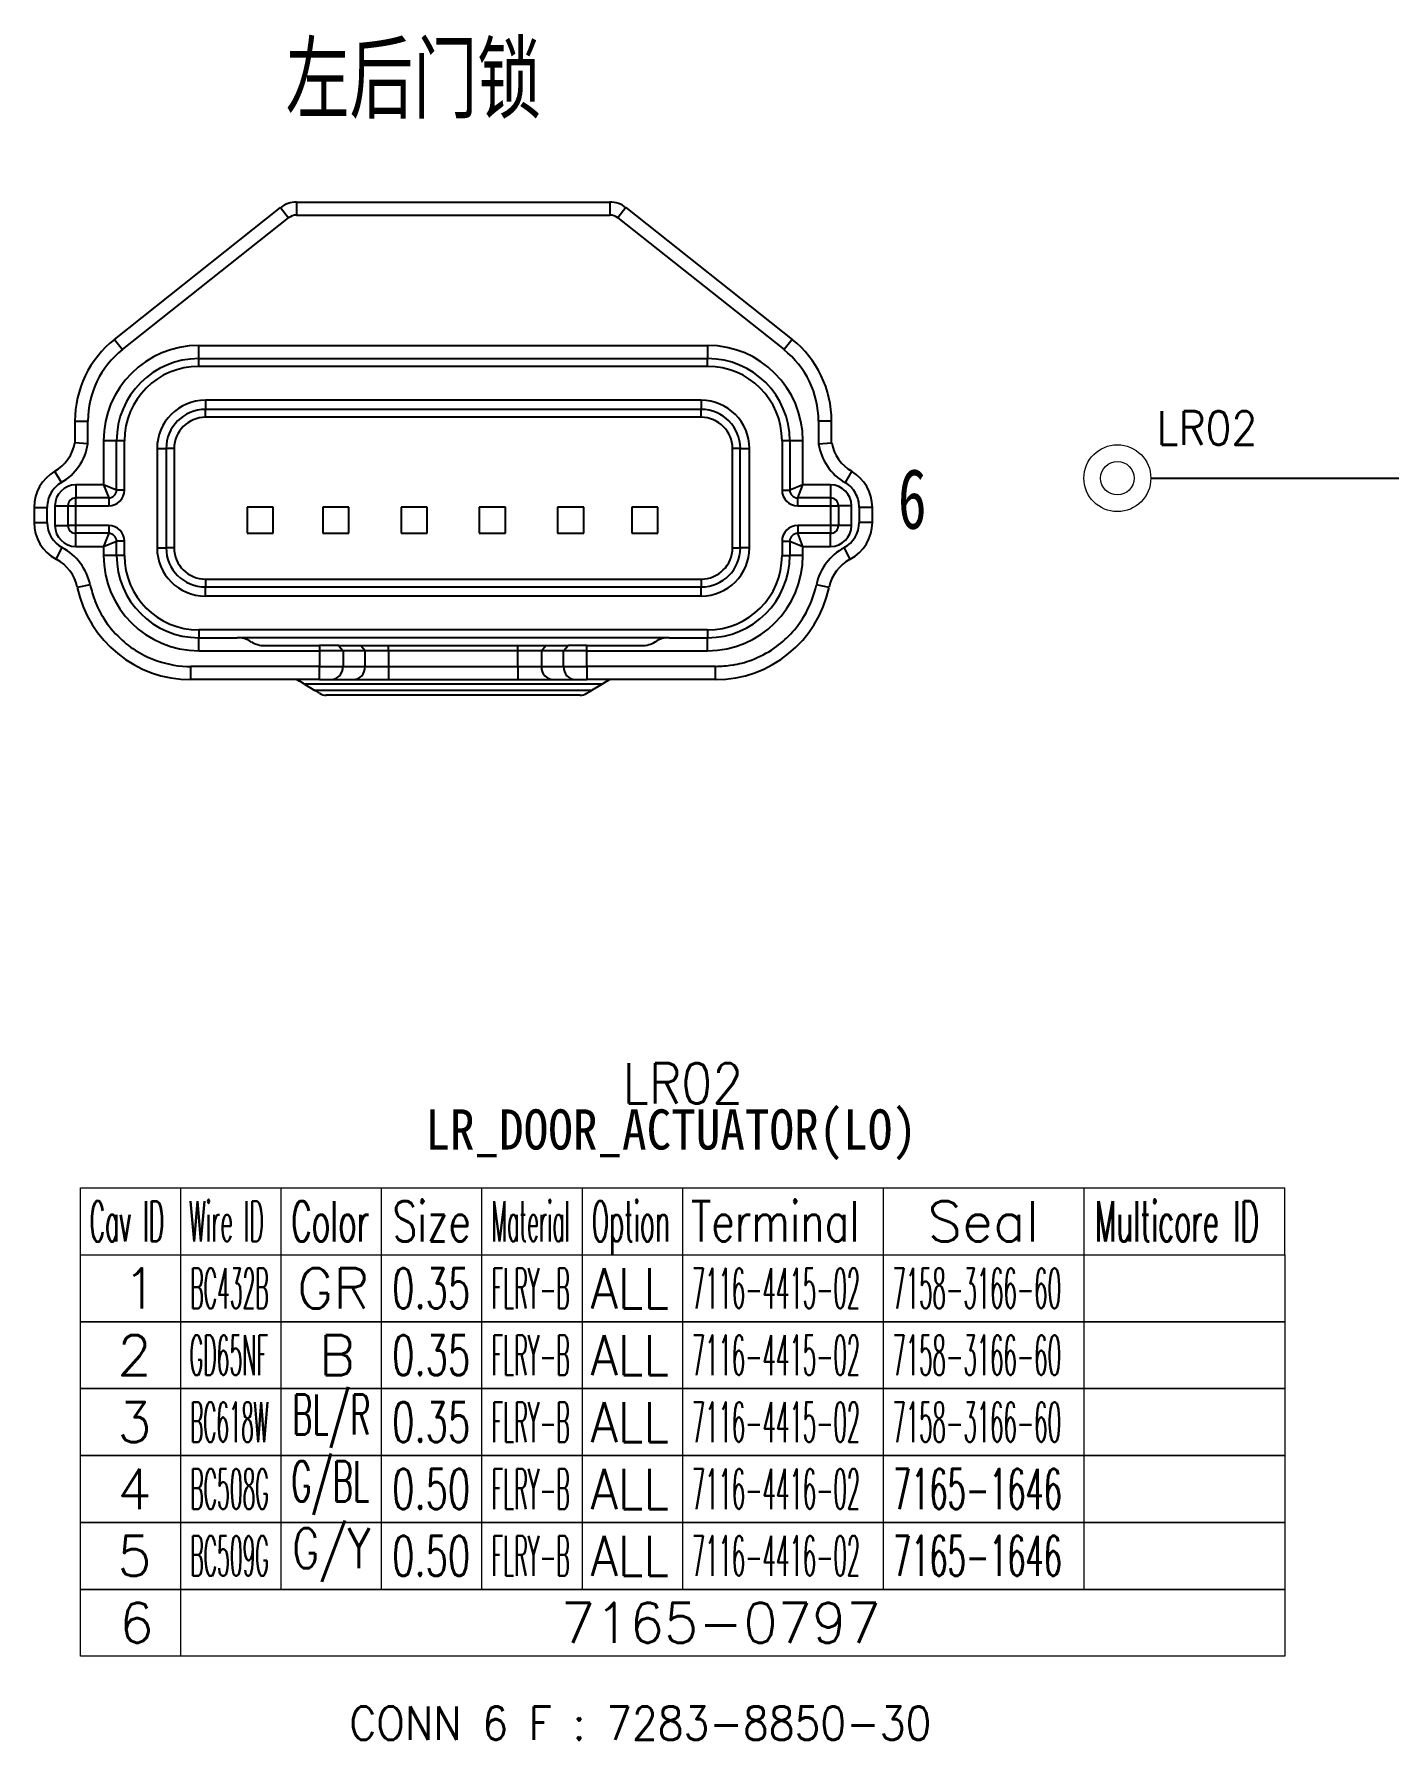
# Model space of a CAD drawing. Header units: inches. Extents: x 47316 to 59086, y 3141 to 11743.
# Drawn here: x 47621.3 to 47722.6, y 7154.8 to 7282.3 of the extents above; entities that cross this region are included whole.
import ezdxf

# ---------------------------------------------------------------- set-up
doc = ezdxf.new("R2010")
doc.units = ezdxf.units.IN
doc.header["$MEASUREMENT"] = 0
doc.styles.add('MtX_SimSun', font='')
doc.styles.get("Standard").update_dxf_attribs({"font": ''})
doc.styles.get('MtX_SimSun').set_extended_font_data('SimSun')
doc.styles.get('Standard').set_extended_font_data('SimSun')
doc.linetypes.add('_VH_OTCON', pattern='A,0.0001,[7,VeSys.shx,S=0.1,R=0,X=0,Y=0],-0.4,[7,VeSys.shx,S=0.1,R=0,X=0,Y=0],-0.4,["X",Standard,S=1,R=0,X=-0.5,Y=-0.5],-0.0001,[7,VeSys.shx,S=0.1,R=0,X=0,Y=0],-0.4', length=1.2002)

msp = doc.modelspace()

# ---------------------------------------------------------------- linework, layer by layer
at = {"color": 0, "lineweight": -3, "ltscale": 0.203117}
msp.add_line((47627.32, 7259.5), (47639.73, 7269.35), dxfattribs=at)
at = {"color": 0, "lineweight": -3, "ltscale": 0.012501}
for p, q in [((47639.73, 7269.35), (47640.34, 7268.59)), ((47623.36, 7248.8), (47622.87, 7249.64)), ((47682.41, 7249.64), (47681.92, 7248.8)), ((47625.51, 7241.17), (47624.55, 7240.97)), ((47680.73, 7240.97), (47679.78, 7241.17))]:
    msp.add_line(p, q, dxfattribs=at)
at = {"color": 0, "lineweight": -3, "ltscale": 0.0125}
for p, q in [((47640.94, 7269.77), (47640.94, 7268.8)), ((47664.34, 7269.77), (47664.34, 7268.8)), ((47633.63, 7258.07), (47633.63, 7259.05)), ((47671.65, 7259.05), (47671.65, 7258.07)), ((47624.37, 7253.39), (47625.34, 7253.39)), ((47680.92, 7253.39), (47679.94, 7253.39)), ((47627.49, 7251.93), (47626.51, 7251.93)), ((47678.77, 7251.93), (47677.8, 7251.93)), ((47624.44, 7248.63), (47624.44, 7247.66)), ((47680.84, 7248.63), (47680.84, 7247.66)), ((47621.32, 7246.95), (47622.3, 7246.95)), ((47622.88, 7247.07), (47623.86, 7247.07)), ((47682.4, 7247.07), (47681.42, 7247.07)), ((47683.96, 7246.95), (47682.98, 7246.95)), ((47621.32, 7245.83), (47622.3, 7245.83)), ((47622.88, 7245.59), (47623.86, 7245.59)), ((47624.44, 7244.03), (47624.44, 7245.01)), ((47680.84, 7244.03), (47680.84, 7245.01)), ((47682.4, 7245.59), (47681.42, 7245.59)), ((47683.96, 7245.83), (47682.98, 7245.83)), ((47627.49, 7243.35), (47626.51, 7243.35)), ((47678.77, 7243.35), (47677.8, 7243.35)), ((47633.63, 7236.23), (47633.63, 7237.21)), ((47671.65, 7236.23), (47671.65, 7237.21)), ((47633.04, 7234.09), (47633.04, 7235.06)), ((47642.66, 7234.09), (47642.66, 7235.06)), ((47647.8, 7235.06), (47647.8, 7234.09)), ((47657.48, 7235.06), (47657.48, 7234.09)), ((47662.62, 7235.06), (47662.62, 7234.09)), ((47672.24, 7234.09), (47672.24, 7235.06))]:
    msp.add_line(p, q, dxfattribs=at)
at = {"color": 0, "lineweight": -3, "ltscale": 0.3}
for p, q in [((47640.94, 7269.77), (47664.34, 7269.77)), ((47640.94, 7268.8), (47664.34, 7268.8))]:
    msp.add_line(p, q, dxfattribs=at)
at = {"color": 0, "lineweight": -3, "ltscale": 0.012499}
for p, q in [((47665.55, 7269.35), (47664.95, 7268.59)), ((47627.32, 7259.5), (47627.92, 7258.74)), ((47677.97, 7259.5), (47677.36, 7258.74))]:
    msp.add_line(p, q, dxfattribs=at)
at = {"color": 0, "lineweight": -3, "ltscale": 0.203119}
msp.add_line((47665.55, 7269.35), (47677.97, 7259.5), dxfattribs=at)
at = {"color": 0, "lineweight": -3, "ltscale": 0.203115}
for p, q in [((47627.92, 7258.74), (47640.34, 7268.59)), ((47664.95, 7268.59), (47677.36, 7258.74))]:
    msp.add_line(p, q, dxfattribs=at)
at = {"color": 0, "lineweight": -3, "ltscale": 0.4875}
for p, q in [((47633.63, 7259.05), (47671.65, 7259.05)), ((47633.63, 7258.07), (47671.65, 7258.07)), ((47671.65, 7257.49), (47633.63, 7257.49)), ((47671.65, 7237.79), (47633.63, 7237.79))]:
    msp.add_line(p, q, dxfattribs=at)
at = {"color": 0, "lineweight": -3, "ltscale": 0.007501}
for p, q in [((47633.63, 7257.49), (47633.63, 7258.07)), ((47671.65, 7257.49), (47671.65, 7258.07)), ((47674.09, 7251.34), (47673.51, 7251.34)), ((47680.84, 7247.07), (47681.42, 7247.07)), ((47624.44, 7245.01), (47624.44, 7245.59)), ((47626.9, 7245.59), (47626.9, 7245.01)), ((47678.38, 7245.59), (47678.38, 7245.01)), ((47681.42, 7245.59), (47680.84, 7245.59)), ((47680.84, 7245.59), (47680.84, 7245.01)), ((47673.51, 7243.93), (47674.09, 7243.93)), ((47633.63, 7237.79), (47633.63, 7237.21)), ((47671.65, 7237.79), (47671.65, 7237.21))]:
    msp.add_line(p, q, dxfattribs=at)
at = {"color": 0, "lineweight": -3, "ltscale": 0.475}
for p, q in [((47671.17, 7254.95), (47634.12, 7254.95)), ((47671.17, 7254.27), (47634.12, 7254.27)), ((47671.17, 7253.68), (47634.12, 7253.68)), ((47634.12, 7241.59), (47671.17, 7241.59)), ((47634.12, 7241.01), (47671.17, 7241.01)), ((47634.12, 7240.33), (47671.17, 7240.33))]:
    msp.add_line(p, q, dxfattribs=at)
at = {"color": 0, "lineweight": -3, "ltscale": 0.008749}
for p, q in [((47634.12, 7254.95), (47634.12, 7254.27)), ((47671.17, 7254.95), (47671.17, 7254.27)), ((47674.09, 7251.34), (47674.77, 7251.34)), ((47626.51, 7244.03), (47626.51, 7243.35)), ((47674.77, 7243.93), (47674.09, 7243.93)), ((47678.77, 7243.35), (47678.77, 7244.03))]:
    msp.add_line(p, q, dxfattribs=at)
at = {"color": 0, "lineweight": -3, "ltscale": 0.007498}
for p, q in [((47634.12, 7253.68), (47634.12, 7254.27)), ((47671.17, 7253.68), (47671.17, 7254.27)), ((47628.07, 7251.93), (47627.49, 7251.93)), ((47631.78, 7251.34), (47631.19, 7251.34)), ((47677.8, 7251.93), (47677.21, 7251.93)), ((47624.44, 7247.07), (47624.44, 7247.66)), ((47626.9, 7247.66), (47626.9, 7247.07)), ((47628.07, 7248.24), (47627.49, 7248.24)), ((47677.21, 7248.24), (47677.8, 7248.24)), ((47678.38, 7247.07), (47678.38, 7247.66)), ((47680.84, 7247.66), (47680.84, 7247.07)), ((47623.86, 7247.07), (47624.44, 7247.07)), ((47624.44, 7245.59), (47623.86, 7245.59)), ((47628.07, 7244.42), (47627.49, 7244.42)), ((47631.78, 7243.93), (47631.19, 7243.93)), ((47677.21, 7244.42), (47677.8, 7244.42)), ((47628.07, 7243.35), (47627.49, 7243.35)), ((47677.21, 7243.35), (47677.8, 7243.35)), ((47634.12, 7241.59), (47634.12, 7241.01)), ((47671.17, 7241.59), (47671.17, 7241.01))]:
    msp.add_line(p, q, dxfattribs=at)
at = {"color": 0, "lineweight": -3, "ltscale": 0.020694}
for p, q in [((47624.37, 7253.39), (47624.37, 7251.78)), ((47680.92, 7251.78), (47680.92, 7253.39))]:
    msp.add_line(p, q, dxfattribs=at)
at = {"color": 0, "lineweight": -3, "ltscale": 0.02175}
for p, q in [((47625.34, 7251.7), (47625.34, 7253.39)), ((47679.94, 7253.39), (47679.94, 7251.7))]:
    msp.add_line(p, q, dxfattribs=at)
at = {"color": 0, "lineweight": -3, "ltscale": 0.012545}
for p, q in [((47625.34, 7251.7), (47624.37, 7251.78)), ((47679.94, 7251.7), (47680.92, 7251.78))]:
    msp.add_line(p, q, dxfattribs=at)
at = {"color": 0, "lineweight": -3, "ltscale": 0.042252}
for p, q in [((47626.51, 7251.93), (47626.51, 7248.63)), ((47678.77, 7248.63), (47678.77, 7251.93))]:
    msp.add_line(p, q, dxfattribs=at)
at = {"color": 0, "lineweight": -3, "ltscale": 0.04725}
for p, q in [((47627.49, 7248.24), (47627.49, 7251.93)), ((47628.07, 7248.24), (47628.07, 7251.93)), ((47677.21, 7251.93), (47677.21, 7248.24)), ((47677.8, 7251.93), (47677.8, 7248.24))]:
    msp.add_line(p, q, dxfattribs=at)
at = {"color": 0, "lineweight": -3, "ltscale": 0.094998}
for p, q in [((47630.51, 7251.34), (47630.51, 7243.93)), ((47631.19, 7251.34), (47631.19, 7243.93)), ((47631.78, 7251.34), (47631.78, 7243.93)), ((47673.51, 7243.93), (47673.51, 7251.34)), ((47674.09, 7243.93), (47674.09, 7251.34)), ((47674.77, 7243.93), (47674.77, 7251.34))]:
    msp.add_line(p, q, dxfattribs=at)
at = {"color": 0, "lineweight": -3, "ltscale": 0.008752}
for p, q in [((47630.51, 7251.34), (47631.19, 7251.34)), ((47630.51, 7243.93), (47631.19, 7243.93)), ((47634.12, 7240.33), (47634.12, 7241.01)), ((47671.17, 7240.33), (47671.17, 7241.01))]:
    msp.add_line(p, q, dxfattribs=at)
at = {"color": 0, "lineweight": -3, "ltscale": 0.026501}
for p, q in [((47626.51, 7248.63), (47624.44, 7248.63)), ((47680.84, 7248.63), (47678.77, 7248.63)), ((47624.44, 7244.03), (47626.51, 7244.03)), ((47678.77, 7244.03), (47680.84, 7244.03))]:
    msp.add_line(p, q, dxfattribs=at)
at = {"color": 0, "lineweight": -3, "ltscale": 0.013462}
for p, q in [((47627.49, 7248.24), (47626.51, 7248.63)), ((47626.51, 7248.63), (47626.9, 7247.66)), ((47678.77, 7248.63), (47677.8, 7248.24)), ((47678.38, 7247.66), (47678.77, 7248.63)), ((47626.9, 7245.01), (47626.51, 7244.03)), ((47678.77, 7244.03), (47678.38, 7245.01))]:
    msp.add_line(p, q, dxfattribs=at)
at = {"color": 0, "linetype": '_VH_OTCON', "lineweight": -2, "ltscale": 5}
msp.add_line((47704.77, 7249.13), (47770.52, 7249.13), dxfattribs=at)
at = {"color": 0, "lineweight": -3, "ltscale": 0.0315}
for p, q in [((47626.9, 7247.66), (47624.44, 7247.66)), ((47680.84, 7247.66), (47678.38, 7247.66)), ((47624.44, 7247.07), (47626.9, 7247.07)), ((47678.38, 7247.07), (47680.84, 7247.07)), ((47626.9, 7245.59), (47624.44, 7245.59)), ((47626.9, 7245.01), (47624.44, 7245.01)), ((47680.84, 7245.59), (47678.38, 7245.59)), ((47680.84, 7245.01), (47678.38, 7245.01))]:
    msp.add_line(p, q, dxfattribs=at)
at = {"color": 0, "lineweight": -3, "ltscale": 0.01438}
for p, q in [((47621.32, 7246.95), (47621.32, 7245.83)), ((47622.3, 7245.83), (47622.3, 7246.95)), ((47682.98, 7246.95), (47682.98, 7245.83)), ((47683.96, 7245.83), (47683.96, 7246.95))]:
    msp.add_line(p, q, dxfattribs=at)
at = {"color": 0, "lineweight": -3, "ltscale": 0.019}
for p, q in [((47622.88, 7247.07), (47622.88, 7245.59)), ((47623.86, 7245.59), (47623.86, 7247.07)), ((47624.44, 7245.59), (47624.44, 7247.07)), ((47680.84, 7247.07), (47680.84, 7245.59)), ((47681.42, 7247.07), (47681.42, 7245.59)), ((47682.4, 7245.59), (47682.4, 7247.07))]:
    msp.add_line(p, q, dxfattribs=at)
at = {"color": 0, "lineweight": -3, "ltscale": 0.025}
for p, q in [((47637.24, 7246.96), (47637.24, 7245.01)), ((47639.19, 7246.96), (47637.24, 7246.96)), ((47639.19, 7245.01), (47639.19, 7246.96)), ((47642.89, 7246.96), (47642.89, 7245.01)), ((47644.84, 7246.96), (47642.89, 7246.96)), ((47644.84, 7245.01), (47644.84, 7246.96)), ((47648.74, 7246.96), (47648.74, 7245.01)), ((47650.69, 7246.96), (47648.74, 7246.96)), ((47650.69, 7245.01), (47650.69, 7246.96)), ((47654.59, 7246.96), (47654.59, 7245.01)), ((47656.54, 7246.96), (47654.59, 7246.96)), ((47656.54, 7245.01), (47656.54, 7246.96)), ((47660.44, 7246.96), (47660.44, 7245.01)), ((47662.39, 7246.96), (47660.44, 7246.96)), ((47662.39, 7245.01), (47662.39, 7246.96)), ((47665.98, 7246.96), (47665.98, 7245.01)), ((47667.93, 7246.96), (47665.98, 7246.96)), ((47667.93, 7245.01), (47667.93, 7246.96)), ((47637.24, 7245.01), (47639.19, 7245.01)), ((47642.89, 7245.01), (47644.84, 7245.01)), ((47648.74, 7245.01), (47650.69, 7245.01)), ((47654.59, 7245.01), (47656.54, 7245.01)), ((47660.44, 7245.01), (47662.39, 7245.01)), ((47665.98, 7245.01), (47667.93, 7245.01))]:
    msp.add_line(p, q, dxfattribs=at)
at = {"color": 0, "lineweight": -3, "ltscale": 0.012498}
for p, q in [((47622.97, 7243.08), (47623.43, 7243.94)), ((47682.31, 7243.08), (47681.85, 7243.94))]:
    msp.add_line(p, q, dxfattribs=at)
at = {"color": 0, "lineweight": -3, "ltscale": 0.013464}
for p, q in [((47626.51, 7244.03), (47627.49, 7244.42)), ((47677.8, 7244.42), (47678.77, 7244.03))]:
    msp.add_line(p, q, dxfattribs=at)
at = {"color": 0, "lineweight": -3, "ltscale": 0.013751}
for p, q in [((47627.49, 7243.35), (47627.49, 7244.42)), ((47628.07, 7243.35), (47628.07, 7244.42)), ((47677.21, 7244.42), (47677.21, 7243.35)), ((47677.8, 7244.42), (47677.8, 7243.35))]:
    msp.add_line(p, q, dxfattribs=at)
at = {"color": 0, "lineweight": -3, "ltscale": 0.036826}
for p, q in [((47633.63, 7237.21), (47636.5, 7237.21)), ((47668.78, 7237.21), (47671.65, 7237.21))]:
    msp.add_line(p, q, dxfattribs=at)
at = {"color": 0, "lineweight": -3, "ltscale": 0.413849}
msp.add_line((47668.78, 7237.21), (47636.5, 7237.21), dxfattribs=at)
at = {"color": 0, "lineweight": -3, "ltscale": 0.115799}
for p, q in [((47633.63, 7236.23), (47642.66, 7236.23)), ((47662.62, 7236.23), (47671.65, 7236.23))]:
    msp.add_line(p, q, dxfattribs=at)
at = {"color": 0, "lineweight": -3, "ltscale": 0.000729581}
for p, q in [((47637.5, 7236.93), (47637.55, 7236.9)), ((47667.73, 7236.9), (47667.78, 7236.93))]:
    msp.add_line(p, q, dxfattribs=at)
at = {"color": 0, "lineweight": -3, "ltscale": 0.052625}
for p, q in [((47638.56, 7236.62), (47642.66, 7236.62)), ((47662.62, 7236.62), (47666.73, 7236.62))]:
    msp.add_line(p, q, dxfattribs=at)
at = {"color": 0, "lineweight": -3, "ltscale": 0.005002}
for p, q in [((47642.66, 7236.62), (47642.66, 7236.23)), ((47647.8, 7236.23), (47647.8, 7236.62)), ((47657.48, 7236.23), (47657.48, 7236.62)), ((47662.62, 7236.23), (47662.62, 7236.62))]:
    msp.add_line(p, q, dxfattribs=at)
at = {"color": 0, "lineweight": -3, "ltscale": 0.017886}
msp.add_line((47644.06, 7236.62), (47642.66, 7236.62), dxfattribs=at)
at = {"color": 0, "lineweight": -3, "ltscale": 0.014999}
for p, q in [((47642.66, 7236.23), (47642.66, 7235.06)), ((47644.41, 7236.23), (47644.41, 7235.06)), ((47646.06, 7235.06), (47646.06, 7236.23)), ((47647.8, 7236.23), (47647.8, 7235.06)), ((47657.48, 7235.06), (47657.48, 7236.23)), ((47659.23, 7236.23), (47659.23, 7235.06)), ((47660.88, 7235.06), (47660.88, 7236.23)), ((47662.62, 7235.06), (47662.62, 7236.23))]:
    msp.add_line(p, q, dxfattribs=at)
at = {"color": 0, "lineweight": -3, "ltscale": 0.02236}
for p, q in [((47644.41, 7236.23), (47642.66, 7236.23)), ((47647.8, 7236.23), (47646.06, 7236.23)), ((47659.23, 7236.23), (47657.48, 7236.23)), ((47642.66, 7235.06), (47644.41, 7235.06)), ((47646.06, 7235.06), (47647.8, 7235.06)), ((47657.48, 7235.06), (47659.23, 7235.06))]:
    msp.add_line(p, q, dxfattribs=at)
at = {"color": 0, "lineweight": -3, "ltscale": 0.021182}
for p, q in [((47644.06, 7236.62), (47645.71, 7236.62)), ((47659.57, 7236.62), (47661.23, 7236.62)), ((47643.53, 7234.09), (47645.19, 7234.09))]:
    msp.add_line(p, q, dxfattribs=at)
at = {"color": 0, "lineweight": -3, "ltscale": 0.006711}
for p, q in [((47644.06, 7236.62), (47644.41, 7236.23)), ((47660.88, 7236.23), (47661.23, 7236.62))]:
    msp.add_line(p, q, dxfattribs=at)
at = {"color": 0, "lineweight": -3, "ltscale": 0.021179}
for p, q in [((47646.06, 7236.23), (47644.41, 7236.23)), ((47660.88, 7236.23), (47659.23, 7236.23)), ((47644.41, 7235.06), (47646.06, 7235.06)), ((47659.23, 7235.06), (47660.88, 7235.06)), ((47660.1, 7234.09), (47661.75, 7234.09))]:
    msp.add_line(p, q, dxfattribs=at)
at = {"color": 0, "lineweight": -3, "ltscale": 0.026831}
for p, q in [((47645.71, 7236.62), (47647.8, 7236.62)), ((47657.48, 7236.62), (47659.57, 7236.62))]:
    msp.add_line(p, q, dxfattribs=at)
at = {"color": 0, "lineweight": -3, "ltscale": 0.006709}
for p, q in [((47646.06, 7236.23), (47645.71, 7236.62)), ((47659.23, 7236.23), (47659.57, 7236.62))]:
    msp.add_line(p, q, dxfattribs=at)
at = {"color": 0, "lineweight": -3, "ltscale": 0.1241}
for p, q in [((47647.8, 7236.62), (47657.48, 7236.62)), ((47657.48, 7236.23), (47647.8, 7236.23)), ((47647.8, 7235.06), (47657.48, 7235.06)), ((47647.8, 7234.09), (47657.48, 7234.09))]:
    msp.add_line(p, q, dxfattribs=at)
at = {"color": 0, "lineweight": -3, "ltscale": 0.022363}
for p, q in [((47662.62, 7236.23), (47660.88, 7236.23)), ((47660.88, 7235.06), (47662.62, 7235.06))]:
    msp.add_line(p, q, dxfattribs=at)
at = {"color": 0, "lineweight": -3, "ltscale": 0.017889}
msp.add_line((47662.62, 7236.62), (47661.23, 7236.62), dxfattribs=at)
at = {"color": 0, "lineweight": -3, "ltscale": 0.1233}
for p, q in [((47642.66, 7235.06), (47633.04, 7235.06)), ((47642.66, 7234.09), (47633.04, 7234.09))]:
    msp.add_line(p, q, dxfattribs=at)
at = {"color": 0, "lineweight": -3, "ltscale": 0.123297}
for p, q in [((47672.24, 7235.06), (47662.62, 7235.06)), ((47672.24, 7234.09), (47662.62, 7234.09))]:
    msp.add_line(p, q, dxfattribs=at)
at = {"color": 0, "lineweight": -3, "ltscale": 0.005281}
for p, q in [((47641.53, 7233.74), (47641.17, 7233.95)), ((47662.62, 7233.06), (47662.98, 7233.27)), ((47664.11, 7233.95), (47663.76, 7233.74))]:
    msp.add_line(p, q, dxfattribs=at)
at = {"color": 0, "lineweight": -3, "ltscale": 0.285007}
msp.add_line((47663.76, 7233.74), (47641.53, 7233.74), dxfattribs=at)
at = {"color": 0, "lineweight": -3, "ltscale": 0.011669}
for p, q in [((47641.53, 7233.74), (47642.31, 7233.27)), ((47663.76, 7233.74), (47662.98, 7233.27))]:
    msp.add_line(p, q, dxfattribs=at)
at = {"color": 0, "lineweight": -3, "ltscale": 0.264993}
msp.add_line((47662.98, 7233.27), (47642.31, 7233.27), dxfattribs=at)
at = {"color": 0, "lineweight": -3, "ltscale": 0.00274}
msp.add_line((47642.49, 7233.16), (47642.31, 7233.27), dxfattribs=at)
at = {"color": 0, "lineweight": -3, "ltscale": 0.011179}
msp.add_line((47642.66, 7234.09), (47643.53, 7234.09), dxfattribs=at)
at = {"color": 0, "lineweight": -3, "ltscale": 0.033539}
msp.add_line((47645.19, 7234.09), (47647.8, 7234.09), dxfattribs=at)
at = {"color": 0, "lineweight": -3, "ltscale": 0.033542}
msp.add_line((47657.48, 7234.09), (47660.1, 7234.09), dxfattribs=at)
at = {"color": 0, "lineweight": -3, "ltscale": 0.011182}
msp.add_line((47661.75, 7234.09), (47662.62, 7234.09), dxfattribs=at)
at = {"color": 0, "lineweight": -3, "ltscale": 0.00254}
msp.add_line((47642.66, 7233.06), (47642.49, 7233.16), dxfattribs=at)
at = {"color": 0, "lineweight": -3, "ltscale": 0.243076}
msp.add_line((47662.12, 7232.92), (47643.16, 7232.92), dxfattribs=at)
at = {"color": 0, "linetype": 'Continuous', "lineweight": 15}
for p, q in [((47624.79, 7196.09), (47714.79, 7196.09)), ((47624.79, 7191.09), (47624.79, 7196.09)), ((47624.79, 7191.09), (47714.79, 7191.09))]:
    msp.add_line(p, q, dxfattribs=at)
at = {"color": 7, "linetype": 'Continuous', "lineweight": 15}
for p, q in [((47632.29, 7191.09), (47632.29, 7196.09)), ((47639.79, 7191.09), (47639.79, 7196.09)), ((47647.29, 7191.09), (47647.29, 7196.09)), ((47654.79, 7191.09), (47654.79, 7196.09)), ((47662.29, 7191.09), (47662.29, 7196.09)), ((47669.79, 7191.09), (47669.79, 7196.09)), ((47684.79, 7191.09), (47684.79, 7196.09)), ((47699.79, 7191.09), (47699.79, 7196.09)), ((47714.79, 7191.09), (47714.79, 7196.09))]:
    msp.add_line(p, q, dxfattribs=at)
at = {"color": 102, "linetype": 'Continuous', "lineweight": 15}
for p, q in [((47632.29, 7186.09), (47632.29, 7191.09)), ((47639.79, 7186.09), (47639.79, 7191.09)), ((47647.29, 7186.09), (47647.29, 7191.09)), ((47654.79, 7186.09), (47654.79, 7191.09)), ((47662.29, 7186.09), (47662.29, 7191.09)), ((47669.79, 7186.09), (47669.79, 7191.09)), ((47684.79, 7186.09), (47684.79, 7191.09)), ((47699.79, 7186.09), (47699.79, 7191.09)), ((47632.29, 7181.09), (47632.29, 7186.09)), ((47639.79, 7181.09), (47639.79, 7186.09)), ((47647.29, 7181.09), (47647.29, 7186.09)), ((47654.79, 7181.09), (47654.79, 7186.09)), ((47662.29, 7181.09), (47662.29, 7186.09)), ((47669.79, 7181.09), (47669.79, 7186.09)), ((47684.79, 7181.09), (47684.79, 7186.09)), ((47699.79, 7181.09), (47699.79, 7186.09)), ((47632.29, 7176.09), (47632.29, 7181.09)), ((47639.79, 7176.09), (47639.79, 7181.09)), ((47647.29, 7176.09), (47647.29, 7181.09)), ((47654.79, 7176.09), (47654.79, 7181.09)), ((47662.29, 7176.09), (47662.29, 7181.09)), ((47669.79, 7176.09), (47669.79, 7181.09)), ((47684.79, 7176.09), (47684.79, 7181.09)), ((47699.79, 7176.09), (47699.79, 7181.09)), ((47632.29, 7171.09), (47632.29, 7176.09)), ((47639.79, 7171.09), (47639.79, 7176.09)), ((47647.29, 7171.09), (47647.29, 7176.09)), ((47654.79, 7171.09), (47654.79, 7176.09)), ((47662.29, 7171.09), (47662.29, 7176.09)), ((47669.79, 7171.09), (47669.79, 7176.09)), ((47684.79, 7171.09), (47684.79, 7176.09)), ((47699.79, 7171.09), (47699.79, 7176.09)), ((47632.29, 7166.09), (47632.29, 7171.09)), ((47639.79, 7166.09), (47639.79, 7171.09)), ((47647.29, 7166.09), (47647.29, 7171.09)), ((47654.79, 7166.09), (47654.79, 7171.09)), ((47662.29, 7166.09), (47662.29, 7171.09)), ((47669.79, 7166.09), (47669.79, 7171.09)), ((47684.79, 7166.09), (47684.79, 7171.09)), ((47699.79, 7166.09), (47699.79, 7171.09)), ((47632.29, 7161.09), (47632.29, 7166.09))]:
    msp.add_line(p, q, dxfattribs=at)
at = {"color": 0, "linetype": 'Continuous', "lineweight": 15}
for points in [[(47624.79, 7186.09), (47624.79, 7191.09), (47714.79, 7191.09), (47714.79, 7186.09)], [(47624.79, 7181.09), (47624.79, 7186.09), (47714.79, 7186.09), (47714.79, 7181.09)], [(47624.79, 7176.09), (47624.79, 7181.09), (47714.79, 7181.09), (47714.79, 7176.09)], [(47624.79, 7171.09), (47624.79, 7176.09), (47714.79, 7176.09), (47714.79, 7171.09)], [(47624.79, 7166.09), (47624.79, 7171.09), (47714.79, 7171.09), (47714.79, 7166.09)], [(47624.79, 7161.09), (47624.79, 7166.09), (47714.79, 7166.09), (47714.79, 7161.09)]]:
    msp.add_lwpolyline(points, close=True, dxfattribs=at)
for radius in [2.5, 1.25]:
    msp.add_circle((47702.27, 7249.13), radius, dxfattribs=at)
at = {"color": 0, "lineweight": -3}
for centre, radius, start, end in [((47640.94, 7267.82), 1.95, 90, 128.4294), ((47664.34, 7267.82), 1.95, 51.5706, 90), ((47640.94, 7267.82), 0.975, 90, 128.4294), ((47664.34, 7267.82), 0.975, 51.5706, 90), ((47632.17, 7253.39), 7.8, 128.4294, 180), ((47632.17, 7253.39), 6.83, 128.4294, 180), ((47633.63, 7251.93), 7.12, 90, 180), ((47671.65, 7251.93), 7.12, 360, 90), ((47673.12, 7253.39), 6.82, 360, 51.5706), ((47673.12, 7253.39), 7.8, 0, 51.5706), ((47633.63, 7251.93), 6.14, 90, 180), ((47633.63, 7251.93), 5.56, 90, 180), ((47671.65, 7251.93), 6.14, 0, 90), ((47671.65, 7251.93), 5.56, 360, 90), ((47634.12, 7251.34), 3.61, 90, 180), ((47671.17, 7251.34), 3.61, 0, 90), ((47634.12, 7251.34), 2.93, 90, 180), ((47634.12, 7251.34), 2.34, 90.0037, 179.9973), ((47671.17, 7251.34), 2.93, 0, 90), ((47671.17, 7251.34), 2.34, 0.0037, 89.9973), ((47621.3, 7252.34), 3.12, 300.2879, 349.6376), ((47621.34, 7252.32), 4.05, 325.4639, 351.1201), ((47683.93, 7252.32), 4.04, 188.8795, 214.5509), ((47683.99, 7252.34), 3.12, 190.3624, 239.7121), ((47621.33, 7252.3), 4.04, 300.1253, 325.7967), ((47683.95, 7252.3), 4.05, 214.2181, 239.8743), ((47624.44, 7246.95), 3.12, 120.2879, 180), ((47624.42, 7246.98), 2.11, 120.0207, 150.403), ((47624.44, 7247.07), 1.56, 90, 180), ((47680.84, 7247.07), 1.56, 0, 90), ((47680.87, 7246.98), 2.11, 29.5746, 59.9733), ((47680.84, 7246.95), 3.12, 0, 59.7121), ((47624.41, 7246.96), 2.11, 149.8625, 180.2612), ((47624.44, 7247.07), 0.585, 90, 180), ((47626.9, 7248.24), 0.585, 270, 360), ((47626.9, 7248.24), 1.17, 270, 0), ((47678.38, 7248.24), 1.17, 180, 270), ((47678.38, 7248.24), 0.585, 180, 270), ((47680.84, 7247.07), 0.585, 0, 90), ((47680.87, 7246.96), 2.11, 359.733, 30.115), ((47624.44, 7245.83), 3.12, 180, 241.8549), ((47624.44, 7245.83), 2.14, 180, 241.8549), ((47624.44, 7245.59), 1.56, 180, 270), ((47624.44, 7245.59), 0.585, 180, 270), ((47626.9, 7244.42), 1.17, 360, 90), ((47626.9, 7244.42), 0.585, 0, 90), ((47678.38, 7244.42), 1.17, 90, 180), ((47678.38, 7244.42), 0.585, 90, 180), ((47680.84, 7245.59), 1.56, 270, 360), ((47680.84, 7245.59), 0.585, 270, 360), ((47680.84, 7245.83), 2.14, 298.1451, 0), ((47680.84, 7245.83), 3.12, 298.1451, 0), ((47621.53, 7240.36), 4.05, 36.737, 62.0102), ((47634.12, 7243.93), 3.61, 180, 270), ((47634.12, 7243.93), 2.93, 180, 270), ((47634.12, 7243.93), 2.34, 180.0037, 269.9973), ((47671.17, 7243.93), 3.61, 270, 0), ((47671.17, 7243.93), 2.93, 270, 0), ((47671.17, 7243.93), 2.34, 270.0037, 359.9973), ((47683.75, 7240.37), 4.04, 117.9904, 143.2756), ((47621.5, 7240.33), 3.12, 11.9239, 61.8549), ((47621.55, 7240.35), 4.04, 11.7692, 37.0544), ((47633.63, 7243.35), 7.12, 180, 270), ((47633.63, 7243.35), 6.14, 180, 270), ((47633.63, 7243.35), 5.56, 180, 270), ((47671.65, 7243.35), 7.12, 270, 0), ((47671.65, 7243.35), 6.14, 270, 0), ((47671.65, 7243.35), 5.56, 270, 0), ((47683.74, 7240.35), 4.05, 142.9582, 168.2314), ((47683.78, 7240.33), 3.12, 118.1451, 168.0761), ((47633.04, 7242.76), 8.68, 191.9239, 270), ((47633.04, 7242.76), 7.69, 191.9163, 201.3918), ((47672.24, 7242.76), 8.68, 270, 348.0761), ((47672.26, 7242.75), 7.68, 329.0055, 348.1148), ((47633.03, 7242.76), 7.69, 201.3738, 212.2961), ((47633.02, 7242.75), 7.68, 212.2591, 226.6013), ((47672.26, 7242.75), 7.68, 304.6086, 329.0393), ((47633.03, 7242.74), 7.68, 226.5324, 250.9632), ((47636.5, 7235.26), 1.95, 59.0362, 90), ((47668.78, 7235.26), 1.95, 90, 120.9638), ((47638.56, 7238.57), 1.95, 239.0362, 270), ((47666.73, 7238.57), 1.95, 270, 300.9638), ((47672.25, 7242.74), 7.68, 290.3352, 304.6775), ((47633.04, 7242.74), 7.68, 250.9294, 270.0386), ((47672.24, 7242.76), 7.69, 269.9925, 279.4679), ((47672.24, 7242.75), 7.69, 279.45, 290.3723), ((47640.67, 7233.11), 0.975, 59.0362, 90), ((47664.61, 7233.11), 0.975, 90, 120.9638), ((47643.16, 7233.89), 0.975, 239.0362, 270), ((47662.12, 7233.89), 0.975, 270, 300.9638)]:
    msp.add_arc(centre, radius, start, end, dxfattribs=at)
for centre, major_axis, start_param, end_param in [((47643.53, 7235.06), (0, -0.975), 0, 1.570796), ((47645.19, 7235.06), (0, 0.975), 3.141593, 4.712389), ((47660.1, 7235.06), (0, 0.975), 1.570796, 3.141593), ((47661.75, 7235.06), (0, -0.975), 4.712389, 6.283185)]:
    msp.add_ellipse(centre, major_axis=major_axis, ratio=0.894427, start_param=start_param, end_param=end_param, dxfattribs=at)

# ---------------------------------------------------------------- texts
at = {"color": 0, "lineweight": -3, "style": 'MtX_SimSun', "width": 0.7}
for s, height, p in [('左后门锁', 5, (47640.12, 7276.55)), ('6', 4.5, (47685.87, 7245.35))]:
    msp.add_text(s, height=height, dxfattribs=at).set_placement(p)
at = {"color": 21, "linetype": 'Continuous', "lineweight": 15, "attachment_point": 1}
for s, insert, char_height, width in [('\\Fromans.shx;\\W0.9000000000;\\T1.0000000000;\\o\\lLR02', (47705.2, 7254.13), 2.5, 8.3571), ('\\Fromans.shx;\\W0.3699186992;\\T1.0000000000;\\o\\lBC432B', (47633, 7190.09), 3, 6.5), ('\\Fromans.shx;\\W0.6500000000;\\T1.0000000000;\\o\\l0.35', (47648.07, 7190.09), 3, 6.5), ('\\Fromans.shx;\\W0.8750000000;\\T1.0000000000;\\o\\lALL', (47662.92, 7190.09), 3, 6.5), ('\\Fromans.shx;\\W0.3888888889;\\T1.0000000000;\\o\\l7158-3166-60', (47685.46, 7190.09), 3, 14), ('\\Fromans.shx;\\W0.3729508197;\\T1.0000000000;\\o\\lGD65NF', (47632.95, 7185.09), 3, 6.5), ('\\Fromans.shx;\\W0.6500000000;\\T1.0000000000;\\o\\l0.35', (47648.07, 7185.09), 3, 6.5), ('\\Fromans.shx;\\W0.8750000000;\\T1.0000000000;\\o\\lALL', (47662.92, 7185.09), 3, 6.5), ('\\Fromans.shx;\\W0.3888888889;\\T1.0000000000;\\o\\l7158-3166-60', (47685.46, 7185.09), 3, 14), ('\\Fromans.shx;\\W0.3611111111;\\T1.0000000000;\\o\\lBC618W', (47633, 7180.09), 3, 6.5), ('\\Fromans.shx;\\W0.6500000000;\\T1.0000000000;\\o\\l0.35', (47648.07, 7180.09), 3, 6.5), ('\\Fromans.shx;\\W0.8750000000;\\T1.0000000000;\\o\\lALL', (47662.92, 7180.09), 3, 6.5), ('\\Fromans.shx;\\W0.3888888889;\\T1.0000000000;\\o\\l7158-3166-60', (47685.46, 7180.09), 3, 14), ('\\Fromans.shx;\\W0.3699186992;\\T1.0000000000;\\o\\lBC508G', (47633, 7175.09), 3, 6.5), ('\\Fromans.shx;\\W0.6500000000;\\T1.0000000000;\\o\\l0.50', (47648.07, 7175.09), 3, 6.5), ('\\Fromans.shx;\\W0.8750000000;\\T1.0000000000;\\o\\lALL', (47662.92, 7175.09), 3, 6.5), ('\\Fromans.shx;\\W0.5268817204;\\T1.0000000000;\\o\\l7165-1646', (47685.52, 7175.09), 3, 14), ('\\Fromans.shx;\\W0.3699186992;\\T1.0000000000;\\o\\lBC509G', (47633, 7170.09), 3, 6.5), ('\\Fromans.shx;\\W0.6500000000;\\T1.0000000000;\\o\\l0.50', (47648.07, 7170.09), 3, 6.5), ('\\Fromans.shx;\\W0.8750000000;\\T1.0000000000;\\o\\lALL', (47662.92, 7170.09), 3, 6.5), ('\\Fromans.shx;\\W0.5268817204;\\T1.0000000000;\\o\\l7165-1646', (47685.52, 7170.09), 3, 14), ('\\Fromans.shx;\\W1.0000000000;\\T1.0000000000;\\o\\l7165-0797', (47660.68, 7165.09), 3, 26.5714)]:
    msp.add_mtext(s, dxfattribs=dict(at, insert=insert, char_height=char_height, width=width))
at = {"color": 6, "linetype": 'Continuous', "lineweight": 20, "char_height": 3, "attachment_point": 1}
for s, insert, width in [('\\Fromans.shx;\\W0.9000000000;\\T1.0000000000;\\o\\lLR02', (47665.29, 7205.41), 10.0286), ('\\f黑体|b0|i0|c1|p0;\\W0.9000000000;\\T1.0000000000;\\o\\lLR_DOOR_ACTUATOR(LO)', (47650.56, 7201.96), 38.8315)]:
    msp.add_mtext(s, dxfattribs=dict(at, insert=insert, width=width))
at = {"color": 7, "linetype": 'Continuous', "lineweight": 15, "char_height": 3, "attachment_point": 1}
for s, insert, width in [('\\Fromans.shx;\\W0.4292452830;\\T1.0000000000;\\o\\lCav ID', (47625.47, 7195.09), 6.5), ('\\Fromans.shx;\\W0.4026548673;\\T1.0000000000;\\o\\lWire ID', (47632.91, 7195.09), 6.5), ('\\Fromans.shx;\\W0.5687500000;\\T1.0000000000;\\o\\lColor', (47640.53, 7195.09), 6.5), ('\\Fromans.shx;\\W0.7222222222;\\T1.0000000000;\\o\\lSize', (47648.1, 7195.09), 6.5), ('\\Fromans.shx;\\W0.3760330579;\\T1.0000000000;\\o\\lMaterial', (47655.51, 7195.09), 6.5), ('\\Fromans.shx;\\W0.4595959596;\\T1.0000000000;\\o\\lOption', (47662.99, 7195.09), 6.5), ('\\Fromans.shx;\\W0.7480916031;\\T1.0000000000;\\o\\lTerminal', (47670.4, 7195.09), 14), ('\\Fromans.shx;\\W1.0000000000;\\T1.0000000000;\\o\\lSeal', (47688.08, 7195.09), 9.2857), ('\\Fromans.shx;\\W0.5185185185;\\T1.0000000000;\\o\\lMulticore ID', (47700.59, 7195.09), 14), ('\\Fromans.shx;\\W1.0000000000;\\T1.0000000000;\\o\\l1', (47627.97, 7190.09), 2.8571), ('\\Fromans.shx;\\W1.0000000000;\\T1.0000000000;\\o\\l2', (47627.54, 7185.09), 2.8571), ('\\Fromans.shx;\\W1.0000000000;\\T1.0000000000;\\o\\l3', (47627.54, 7180.09), 2.8571), ('\\Fromans.shx;\\W1.0000000000;\\T1.0000000000;\\o\\l4', (47627.54, 7175.09), 2.8571), ('\\Fromans.shx;\\W1.0000000000;\\T1.0000000000;\\o\\l5', (47627.54, 7170.09), 2.8571), ('\\Fromans.shx;\\W1.0000000000;\\T1.0000000000;\\o\\l6', (47627.68, 7165.09), 2.8571)]:
    msp.add_mtext(s, dxfattribs=dict(at, insert=insert, width=width))
at = {"color": 140, "linetype": 'Continuous', "lineweight": 15, "char_height": 3, "attachment_point": 1}
for s, insert, width in [('\\Fromans.shx;\\W1.0000000000;\\T1.0000000000;\\o\\lGR', (47640.97, 7190.09), 6), ('\\Fromans.shx;\\W0.3760330579;\\T1.0000000000;\\o\\lFLRY-B', (47655.51, 7190.09), 6.5), ('\\Fromans.shx;\\W0.3888888889;\\T1.0000000000;\\o\\l7116-4415-02', (47670.46, 7190.09), 14), ('\\Fromans.shx;\\W1.0000000000;\\T1.0000000000;\\o\\lB', (47642.61, 7185.09), 3), ('\\Fromans.shx;\\W0.3760330579;\\T1.0000000000;\\o\\lFLRY-B', (47655.51, 7185.09), 6.5), ('\\Fromans.shx;\\W0.3888888889;\\T1.0000000000;\\o\\l7116-4415-02', (47670.46, 7185.09), 14), ('\\Fromans.shx;\\W0.5617283951;\\T1.0000000000;\\o\\lBL/R', (47640.61, 7180.66), 6.5), ('\\Fromans.shx;\\W0.3760330579;\\T1.0000000000;\\o\\lFLRY-B', (47655.51, 7180.09), 6.5), ('\\Fromans.shx;\\W0.3888888889;\\T1.0000000000;\\o\\l7116-4415-02', (47670.46, 7180.09), 14), ('\\Fromans.shx;\\W0.5617283951;\\T1.0000000000;\\o\\lG/BL', (47640.53, 7175.66), 6.5), ('\\Fromans.shx;\\W0.3760330579;\\T1.0000000000;\\o\\lFLRY-B', (47655.51, 7175.09), 6.5), ('\\Fromans.shx;\\W0.3888888889;\\T1.0000000000;\\o\\l7116-4416-02', (47670.46, 7175.09), 14), ('\\Fromans.shx;\\W0.7459016393;\\T1.0000000000;\\o\\lG/Y', (47640.61, 7170.66), 6.5), ('\\Fromans.shx;\\W0.3760330579;\\T1.0000000000;\\o\\lFLRY-B', (47655.51, 7170.09), 6.5), ('\\Fromans.shx;\\W0.3888888889;\\T1.0000000000;\\o\\l7116-4416-02', (47670.46, 7170.09), 14)]:
    msp.add_mtext(s, dxfattribs=dict(at, insert=insert, width=width))
at = {"color": 42, "linetype": 'Continuous', "lineweight": 15, "insert": (47644.88, 7157.34), "char_height": 2.5, "width": 50.4643, "attachment_point": 1}
msp.add_mtext('\\Fromans.shx;\\W0.9000000000;\\T1.0000000000;\\o\\lCONN 6 F : 7283-8850-30', dxfattribs=at)

doc.saveas('drawing.dxf')
